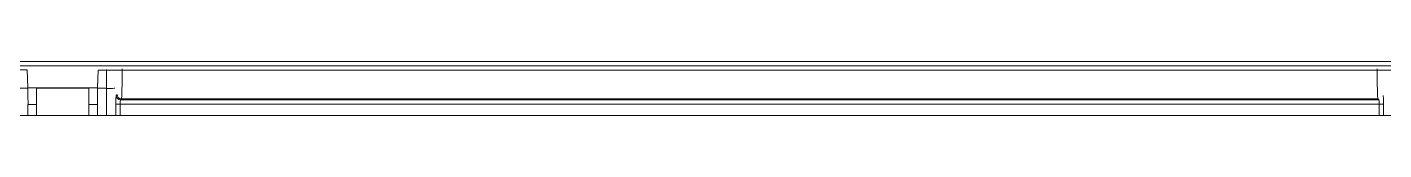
# Model space of a CAD drawing. Header units: inches. Extents: x 3778 to 56227, y -16914 to 35091.
# Drawn here: x 46924 to 47082.6, y -10810.7 to -10804.4 of the extents above; entities that cross this region are included whole.
import ezdxf

# ---------------------------------------------------------------- set-up
doc = ezdxf.new("R2010")
doc.units = ezdxf.units.IN
doc.header["$LTSCALE"] = 100
doc.header["$MEASUREMENT"] = 0
doc.layers.add('2-con', color=2, linetype='Continuous')
doc.layers.add('mark-B', color=2, linetype='Continuous', lineweight=20)

# ---------------------------------------------------------------- blocks, each defined once
blk = doc.blocks.new('무풍1way 일반')
at = {"layer": 'mark-B'}
for p, q in [((44.3, -239.33), (196.82, -239.33)), ((46.45, -240.65), (46.45, -239.33)), ((46.45, -240.65), (46.45, -239.33)), ((46.95, -239.33), (46.96, -240.65)), ((46.95, -239.33), (46.96, -240.65)), ((194.18, -240.65), (194.18, -239.33)), ((194.18, -240.65), (194.18, -239.33)), ((194.68, -239.33), (194.68, -240.65)), ((194.68, -239.33), (194.68, -240.65)), ((195.78, -239.33), (195.78, -242.48)), ((195.78, -239.33), (195.78, -242.48)), ((196.82, -240.59), (196.82, -239.33)), ((196.82, -239.33), (197.83, -239.33)), ((197.83, -239.33), (197.83, -240.59)), ((197.83, -239.33), (203.95, -239.33)), ((203.95, -240.59), (203.95, -239.33)), ((203.95, -239.33), (204.96, -239.33)), ((204.96, -240.59), (204.96, -239.33)), ((204.96, -239.33), (308.24, -239.33)), ((46.45, -240.65), (46.96, -240.65)), ((46.45, -240.65), (46.96, -240.65)), ((46.96, -240.65), (194.18, -240.65)), ((46.96, -240.65), (194.18, -240.65)), ((194.68, -240.65), (194.18, -240.65)), ((194.68, -240.65), (194.18, -240.65)), ((196.82, -240.59), (197.83, -240.59)), ((203.95, -240.59), (204.96, -240.59)), ((194.14, -241.15), (46.99, -241.15)), ((46.99, -241.15), (47.1, -241.26)), ((194.14, -241.15), (46.99, -241.15)), ((46.99, -241.15), (47.1, -241.26)), ((47.1, -241.26), (194.04, -241.26)), ((47.1, -241.26), (194.04, -241.26)), ((194.04, -241.26), (194.14, -241.15)), ((194.04, -241.26), (194.14, -241.15)), ((194.64, -241.65), (194.54, -241.76)), ((194.64, -241.65), (194.54, -241.76)), ((195.78, -242.48), (196.81, -242.48)), ((195.78, -242.48), (196.81, -242.48)), ((196.81, -242.54), (196.74, -244.58)), ((197.63, -242.54), (196.81, -242.54)), ((197.84, -242.54), (197.63, -242.54)), ((197.84, -242.48), (203.94, -242.48)), ((197.84, -242.48), (203.94, -242.48)), ((197.84, -242.54), (203.94, -242.54)), ((204.15, -242.54), (203.94, -242.54)), ((204.97, -242.54), (204.15, -242.54)), ((204.97, -242.48), (206.08, -242.48)), ((204.97, -242.48), (206.08, -242.48)), ((204.97, -242.54), (205.04, -244.65)), ((476.32, -245.6), (-476.32, -245.6)), ((-464.1, -245.12), (464.1, -245.12)), ((44.38, -244.58), (196.74, -244.58)), ((437.6, -244.65), (205.04, -244.65))]:
    blk.add_line(p, q, dxfattribs=at)
for centre, major_axis, ratio, start_param, end_param in [((46.49, -240.65), (0, -1), 0.034921, 4.712368, 6.248257), ((46.49, -240.65), (0, -1), 0.034921, 4.712368, 6.248257), ((46.99, -240.65), (0.001, -0.502), 0.069841, 4.712303, 6.248193), ((46.99, -240.65), (0.001, -0.502), 0.069841, 4.712303, 6.248193), ((194.14, -240.65), (-0.001, -0.502), 0.069841, 0.034992, 1.570882), ((194.14, -240.65), (-0.001, -0.502), 0.069841, 0.034992, 1.570882), ((194.64, -240.65), (0, -1), 0.034921, 0.034928, 1.570818), ((194.64, -240.65), (0, -1), 0.034921, 0.034928, 1.570818), ((196.81, -240.59), (0, -2.01), 0.008727, 0.245636, 1.570796), ((197.84, -240.59), (0, -2.01), 0.008727, 4.712389, 6.033203), ((203.94, -240.59), (0, -2.01), 0.008727, 0.249983, 1.570796), ((204.97, -240.59), (0, -2.01), 0.008727, 4.712389, 6.037549), ((47.09, -244.77), (0, -3.51), 0.029932, 1.570781, 3.10667), ((47.09, -244.77), (0, -3.51), 0.029932, 1.570781, 3.10667), ((194.04, -244.77), (0, -3.51), 0.029932, 3.176515, 4.712405), ((194.04, -244.77), (0, -3.51), 0.029932, 3.176515, 4.712405), ((194.04, -241.76), (-0.355, 0.355), 0.998782, 3.927295, 5.497483), ((194.04, -241.76), (-0.355, 0.355), 0.998782, 3.927295, 5.497483), ((194.14, -241.65), (-0.355, 0.355), 0.998782, 3.927295, 5.497483), ((194.14, -241.65), (-0.355, 0.355), 0.998782, 3.927295, 5.497483), ((195.78, -242.49), (-1, 0), 0.017452, 4.712389, 6.248273), ((195.78, -242.49), (-1, 0), 0.017452, 4.712389, 6.248273), ((195.71, -242.53), (0, -3.01), 0.023281, 0.785408, 1.588259), ((195.71, -242.53), (0, -3.01), 0.023281, 0.785408, 1.588259)]:
    blk.add_ellipse(centre, major_axis=major_axis, ratio=ratio, start_param=start_param, end_param=end_param, dxfattribs=at)
blk = doc.blocks.new('dpdjzjs')
at = {"layer": 'mark-B', "rotation": 180}
blk.add_blockref('무풍1way 일반', (183099.91, 90780.44), dxfattribs=at)

msp = doc.modelspace()

# ---------------------------------------------------------------- block references
at = {"layer": '2-con'}
msp.add_blockref('dpdjzjs', (-135970.86, -101830.44), dxfattribs=at)

doc.saveas('drawing.dxf')
